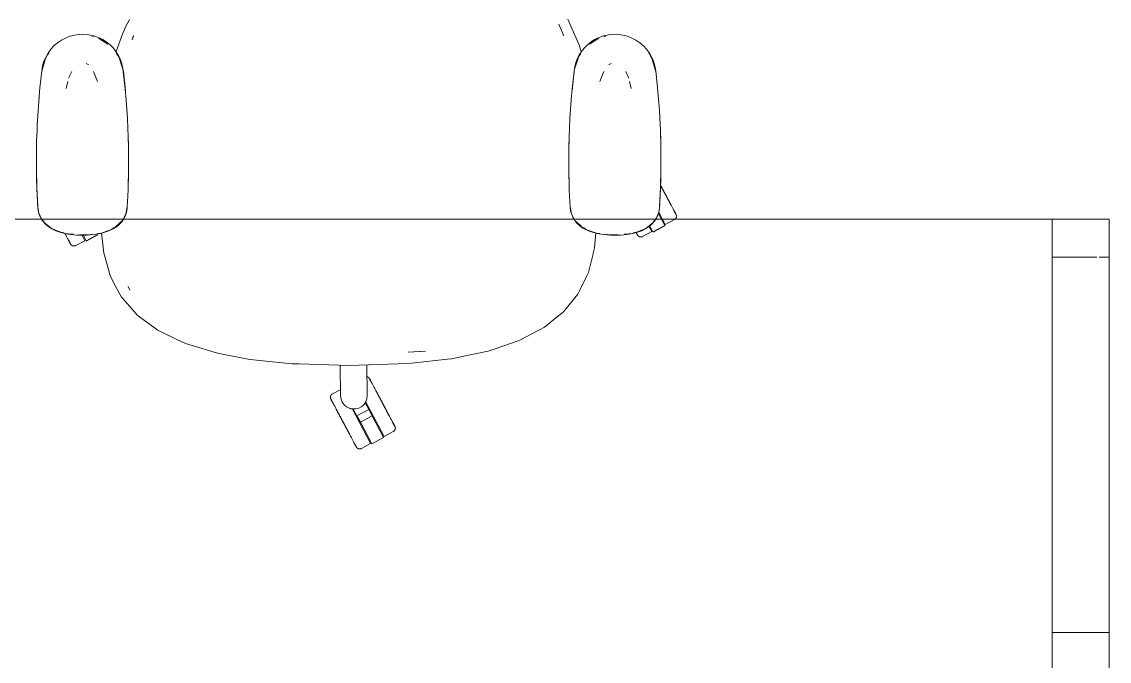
# Model space of a CAD drawing. Header units: millimetres. Extents: x 79795 to 317870, y -36033 to 97293.
# Drawn here: x 163346 to 164490, y 17484 to 18157 of the extents above; entities that cross this region are included whole.
import ezdxf

# ---------------------------------------------------------------- set-up
doc = ezdxf.new("R2010")
doc.units = ezdxf.units.MM
doc.header["$MEASUREMENT"] = 0
doc.layers.add('G-IMPT', color=8, linetype='CONTINUOUS', lineweight=9)
doc.layers.add('I-FURN', color=8, linetype='CONTINUOUS', lineweight=9)

msp = doc.modelspace()

# ---------------------------------------------------------------- linework, layer by layer
at = {"layer": 'G-IMPT'}
for p, q in [((163459.2, 18159.4), (163455.1, 18151.5)), ((163911, 18154.5), (163915.9, 18142.7)), ((163924, 18151.5), (163920.5, 18159.6)), ((163401.5, 18142.9), (163396.6, 18141.7)), ((163401.5, 18142.9), (163406, 18143.6)), ((163409.8, 18143.7), (163406, 18143.6)), ((163409.8, 18143.7), (163414.9, 18143.4)), ((163414.9, 18143.4), (163419.8, 18142.6)), ((163419.8, 18142.6), (163421.9, 18142)), ((163445.4, 18125.7), (163452, 18143.7)), ((163452, 18143.7), (163454.2, 18149.7)), ((163455.1, 18151.5), (163454.2, 18149.7)), ((163463.6, 18142.4), (163461.9, 18138)), ((163463.6, 18142.4), (163463.3, 18141.8)), ((163916, 18142.4), (163915.9, 18142.7)), ((163927.4, 18143.6), (163924, 18151.5)), ((163932.3, 18132.5), (163927.4, 18143.6)), ((163959.8, 18142.6), (163957.7, 18142)), ((163964.8, 18143.4), (163959.8, 18142.6)), ((163969.8, 18143.7), (163964.8, 18143.4)), ((163969.8, 18143.7), (163973.7, 18143.6)), ((163978.2, 18142.9), (163973.7, 18143.6)), ((163978.2, 18142.9), (163983.1, 18141.7)), ((163376.6, 18128), (163379.7, 18131.5)), ((163383.6, 18134.8), (163379.7, 18131.5)), ((163387.7, 18137.6), (163383.6, 18134.8)), ((163387.7, 18137.6), (163391.9, 18139.8)), ((163391.9, 18139.8), (163396.6, 18141.7)), ((163421.5, 18141.2), (163419.5, 18141.8)), ((163426.7, 18140.3), (163421.9, 18142)), ((163426.6, 18139.6), (163430.3, 18137.5)), ((163426.6, 18139.6), (163436.6, 18133.3)), ((163426.7, 18140.3), (163431.2, 18138.1)), ((163430.3, 18137.5), (163436.6, 18133.3)), ((163431.2, 18138.1), (163434.8, 18135.8)), ((163438.8, 18132.6), (163434.8, 18135.8)), ((163438.8, 18132.6), (163442.3, 18129)), ((163461.9, 18138), (163463.3, 18141.8)), ((163932.3, 18132.5), (163934.3, 18125.7)), ((163940.9, 18132.6), (163937.4, 18129)), ((163940.9, 18132.6), (163944.9, 18135.8)), ((163953, 18139.6), (163943.1, 18133.3)), ((163949.4, 18137.5), (163943.1, 18133.3)), ((163948.4, 18138.1), (163944.9, 18135.8)), ((163952.9, 18140.3), (163948.4, 18138.1)), ((163953, 18139.6), (163949.4, 18137.5)), ((163952.9, 18140.3), (163957.7, 18142)), ((163958.2, 18141.2), (163960.2, 18141.8)), ((163987.8, 18139.8), (163983.1, 18141.7)), ((163991.9, 18137.6), (163987.8, 18139.8)), ((163991.9, 18137.6), (163996.1, 18134.8)), ((163996.1, 18134.8), (163999.9, 18131.5)), ((164003.1, 18128), (163999.9, 18131.5)), ((163368.9, 18113.8), (163372.7, 18121.9)), ((163371.1, 18119.5), (163369.2, 18115.3)), ((163371.1, 18119.5), (163373.6, 18124)), ((163374.3, 18124), (163372.7, 18121.9)), ((163376.6, 18128), (163373.6, 18124)), ((163442.3, 18129), (163444.9, 18125.7)), ((163447.7, 18121.4), (163444.9, 18125.7)), ((163448, 18120), (163445.6, 18123.6)), ((163447.7, 18121.4), (163449.8, 18116.8)), ((163448, 18120), (163449, 18117.3)), ((163448, 18120), (163451.9, 18108.2)), ((163931.6, 18120), (163927.8, 18108.2)), ((163932, 18121.4), (163929.8, 18116.8)), ((163931.6, 18120), (163930.7, 18117.3)), ((163931.6, 18120), (163934, 18123.6)), ((163931.6, 18119.9), (163931.6, 18120)), ((163932, 18121.4), (163934.7, 18125.7)), ((163937.4, 18129), (163934.7, 18125.7)), ((164003.1, 18128), (164006.1, 18124)), ((164005.4, 18124), (164006.3, 18122.8)), ((164008.6, 18119.5), (164006.1, 18124)), ((164010.7, 18113.8), (164007, 18121.9)), ((164008.6, 18119.5), (164010.4, 18115.3)), ((163366.9, 18104.9), (163370.7, 18117.3)), ((163366.9, 18105.4), (163367.8, 18110.4)), ((163366.9, 18104.9), (163367.8, 18108.2)), ((163368.9, 18113.8), (163367, 18105.4)), ((163370.7, 18117.3), (163367.8, 18108.2)), ((163369.2, 18115.3), (163367.8, 18110.4)), ((163413.7, 18113.1), (163415.9, 18112.1)), ((163415.9, 18112.1), (163416.3, 18111.8)), ((163451.7, 18110.8), (163448.5, 18119)), ((163449, 18117.3), (163451.9, 18108.2)), ((163449.8, 18116.8), (163451.3, 18112.6)), ((163452.4, 18107.7), (163451.3, 18112.6)), ((163452.2, 18107.8), (163451.7, 18110.8)), ((163927.2, 18107.7), (163928.4, 18112.6)), ((163927.4, 18107.8), (163928, 18110.8)), ((163930.7, 18117.3), (163927.8, 18108.2)), ((163928, 18110.8), (163931.2, 18119)), ((163929.8, 18116.8), (163928.4, 18112.6)), ((163963.8, 18112.1), (163963.3, 18111.8)), ((163966, 18113.1), (163963.8, 18112.1)), ((164012.8, 18104.9), (164009, 18117.3)), ((164009, 18117.3), (164011.9, 18108.2)), ((164010.4, 18115.3), (164011.9, 18110.4)), ((164010.7, 18113.8), (164012.7, 18105.4)), ((164012.8, 18105.4), (164011.9, 18110.4)), ((164012.8, 18104.9), (164011.9, 18108.2)), ((163365, 18087.5), (163366.9, 18105.4)), ((163398.5, 18104.5), (163395.2, 18097.7)), ((163425.5, 18094.2), (163421.4, 18104.6)), ((163452.4, 18107.7), (163454.9, 18084.7)), ((163452.4, 18107.7), (163452.8, 18104.9)), ((163452.4, 18107.7), (163454.8, 18086.2)), ((163454.9, 18084.7), (163452.8, 18104.9)), ((163927.2, 18107.7), (163924.8, 18084.7)), ((163924.8, 18084.7), (163926.9, 18104.9)), ((163927.2, 18107.7), (163924.9, 18086.2)), ((163927.2, 18107.7), (163926.9, 18104.9)), ((163954.1, 18094.2), (163958.3, 18104.6)), ((163981.2, 18104.5), (163984.5, 18097.7)), ((164014.7, 18087.5), (164012.8, 18105.4)), ((163364.6, 18083.3), (163365, 18087.5)), ((163392.8, 18086.7), (163394.4, 18094.1)), ((163454.8, 18086.2), (163455.8, 18074.8)), ((163924.9, 18086.2), (163923.9, 18074.8)), ((163986.8, 18086.7), (163985.2, 18094.1)), ((164015, 18083.3), (164014.7, 18087.5)), ((163363.4, 18068.3), (163364.6, 18083.3)), ((163364, 18076.4), (163364.2, 18078.1)), ((163456.5, 18064.6), (163455.8, 18074.8)), ((163923.1, 18064.6), (163923.9, 18074.8)), ((164016.3, 18068.3), (164015, 18083.3)), ((164015.6, 18076.4), (164015.5, 18078.1)), ((163363.1, 18063.2), (163362.2, 18049)), ((163363.4, 18068.3), (163363.1, 18063.2)), ((163456.4, 18066.6), (163456.2, 18068)), ((163456.4, 18066.6), (163456.5, 18064.7)), ((163456.5, 18064.6), (163457.1, 18055.7)), ((163923.1, 18064.6), (163922.6, 18055.7)), ((163923.3, 18066.6), (163923.2, 18064.7)), ((163923.3, 18066.6), (163923.4, 18068)), ((164016.3, 18068.3), (164016.6, 18063.2)), ((164016.6, 18063.2), (164017.4, 18049)), ((163457.6, 18044.4), (163457.1, 18055.7)), ((163922, 18044.4), (163922.6, 18055.7)), ((163362, 18043), (163361.6, 18031.3)), ((163362, 18043), (163362.2, 18049)), ((163457.6, 18044.4), (163457.9, 18036.5)), ((163922, 18044.4), (163921.8, 18036.5)), ((164017.7, 18043), (164017.4, 18049)), ((164017.7, 18043), (164018.1, 18031.3)), ((163361.4, 18022.8), (163361.6, 18031.3)), ((163361.9, 18038.1), (163361.7, 18036.2)), ((163361.7, 18036.2), (163361.7, 18034.7)), ((163458.2, 18024.2), (163457.9, 18036.5)), ((163458, 18032.6), (163458.1, 18031)), ((163458.1, 18031), (163458.1, 18028.9)), ((163921.5, 18024.2), (163921.8, 18036.5)), ((163921.7, 18032.6), (163921.6, 18031)), ((163921.6, 18031), (163921.6, 18028.9)), ((164017.8, 18038.1), (164017.9, 18036.2)), ((164017.9, 18036.2), (164017.9, 18034.7)), ((164018.2, 18022.8), (164018.1, 18031.3)), ((163361.4, 18022.8), (163361.3, 18012)), ((163361.4, 18022.8), (163361.4, 18002.7)), ((163361.4, 18022.8), (163361.6, 17992.8)), ((163458.2, 18024.2), (163458.3, 18018.7)), ((163458.3, 18004), (163458.3, 18018.7)), ((163921.5, 18024.2), (163921.4, 18018.7)), ((163921.4, 18004), (163921.4, 18018.7)), ((164018.2, 18022.8), (164018.1, 17992.8)), ((164018.2, 18022.8), (164018.3, 18002.7)), ((164018.2, 18022.8), (164018.3, 18012)), ((163361.6, 17992.8), (163361.3, 18012)), ((164018.1, 17992.8), (164018.3, 18012)), ((163361.4, 18002.7), (163361.4, 18000.6)), ((163361.4, 18002.7), (163361.6, 17992.8)), ((163361.4, 18002.7), (163361.9, 17981.3)), ((163361.4, 18002.7), (163361.9, 17982.5)), ((163361.4, 18000.6), (163361.5, 17998.7)), ((163458.2, 17999.5), (163457.9, 17983.8)), ((163458.2, 17999.5), (163458.3, 18004)), ((163921.4, 17999.5), (163921.4, 18004)), ((163921.4, 17999.5), (163921.8, 17983.8)), ((164018.3, 18002.7), (164017.8, 17981.3)), ((164018.3, 18002.7), (164017.8, 17982.5)), ((164018.3, 18002.7), (164018.1, 17992.8)), ((164018.2, 18002.7), (164018.3, 18000.6)), ((164018.3, 18000.6), (164018.2, 17999.1)), ((163361.6, 17992.8), (163361.9, 17981.3)), ((163361.9, 17981.3), (163361.9, 17982.5)), ((163361.9, 17982.5), (163362.9, 17960.7)), ((163361.9, 17982.5), (163362.8, 17962.3)), ((163457.9, 17983.8), (163457.7, 17980.3)), ((163457.9, 17987.2), (163458.1, 17990.6)), ((163458.1, 17992.8), (163458.1, 17990.6)), ((163921.6, 17992.8), (163921.6, 17990.6)), ((163921.7, 17987.9), (163921.6, 17990.6)), ((163921.8, 17983.8), (163921.9, 17980.3)), ((164017.8, 17982.5), (164016.7, 17960.7)), ((164017.8, 17982.5), (164016.8, 17962.3)), ((164018.1, 17992.8), (164017.8, 17981.3)), ((164017.8, 17981.3), (164017.8, 17982.5)), ((163361.9, 17981.3), (163362.9, 17960.7)), ((163457.1, 17967.7), (163457.7, 17980.3)), ((163922.6, 17967.7), (163921.9, 17980.3)), ((164017.8, 17981.3), (164016.7, 17960.7)), ((163362.9, 17960.7), (163362.8, 17962.3)), ((163362.9, 17960.7), (163363.2, 17959)), ((163363.7, 17956.8), (163363.1, 17960.7)), ((163455.5, 17954.9), (163456.8, 17962.3)), ((163456.8, 17962.1), (163456.3, 17958.1)), ((163457.1, 17967.7), (163456.8, 17962.1)), ((163922.6, 17967.7), (163922.8, 17962.1)), ((163924.2, 17954.9), (163922.8, 17962.3)), ((163922.8, 17962.1), (163923.3, 17958.1)), ((164016, 17956.8), (164016.6, 17960.7)), ((164016.7, 17960.7), (164016.5, 17959)), ((164016.7, 17960.7), (164016.8, 17962.3)), ((163363.6, 17956.6), (163363.2, 17959)), ((163363.6, 17956.6), (163364, 17955.3)), ((163363.7, 17956.8), (163366.1, 17950.6)), ((163365.4, 17951.7), (163364, 17955.3)), ((163365.4, 17951.7), (163366.7, 17949.4)), ((163366.1, 17950.6), (163367, 17949.4)), ((163366.7, 17949.4), (163367.4, 17948.2)), ((163367, 17949.4), (163370.2, 17945)), ((163367.4, 17948.2), (163370.4, 17944.5)), ((163444.9, 17941.5), (163452.3, 17948.4)), ((163446.9, 17942.7), (163452.3, 17948.4)), ((163452.3, 17948.4), (163450, 17946)), ((163453, 17949.4), (163451.1, 17946.6)), ((163453.4, 17950.7), (163452.7, 17949.4)), ((163453.3, 17949.8), (163455.3, 17954.1)), ((163453.4, 17950.7), (163455.5, 17954.9)), ((163456.3, 17958.1), (163455.3, 17954.1)), ((163923.3, 17958.1), (163924.4, 17954.1)), ((163926.3, 17950.7), (163924.2, 17954.9)), ((163926.4, 17949.8), (163924.4, 17954.1)), ((163926.3, 17950.7), (163926.9, 17949.4)), ((163926.6, 17949.4), (163928.6, 17946.6)), ((163930.8, 17944.8), (163927.4, 17948.4)), ((163934.8, 17941.5), (163927.4, 17948.4)), ((163927.4, 17948.4), (163929.6, 17946)), ((164012.3, 17948.2), (164009.2, 17944.5)), ((164012.7, 17949.4), (164009.4, 17945)), ((164013, 17949.4), (164012.3, 17948.2)), ((164013.6, 17950.6), (164012.7, 17949.4)), ((164014.3, 17951.7), (164013, 17949.4)), ((164016, 17956.8), (164013.6, 17950.6)), ((164014.3, 17951.7), (164015.7, 17955.3)), ((164016, 17956.6), (164015.7, 17955.3)), ((164016, 17956.6), (164016.5, 17959)), ((163370.2, 17945), (163377, 17939.8)), ((163373.5, 17941.8), (163370.4, 17944.5)), ((163377.5, 17939.2), (163373.5, 17941.8)), ((163377, 17939.8), (163381.4, 17937.9)), ((163377.5, 17939.2), (163381.6, 17937.2)), ((163387, 17935.6), (163381.4, 17937.9)), ((163385.9, 17935.6), (163381.6, 17937.2)), ((163429.3, 17934.7), (163438.6, 17937.8)), ((163432.3, 17935.2), (163437.4, 17936.9)), ((163437.4, 17936.9), (163442.1, 17939.1)), ((163438.6, 17937.8), (163441.1, 17939.2)), ((163441.6, 17939.5), (163443, 17940.4)), ((163442.1, 17939.1), (163443.4, 17939.9)), ((163446.9, 17942.4), (163443.4, 17939.9)), ((163443.8, 17940.9), (163446.9, 17942.7)), ((163444.9, 17941.5), (163446.3, 17942.8)), ((163446.5, 17943), (163450, 17946)), ((163449.9, 17945.2), (163446.9, 17942.4)), ((163449.9, 17945.2), (163451.1, 17946.6)), ((163929.7, 17945.2), (163928.6, 17946.6)), ((163933.2, 17943), (163929.6, 17946)), ((163929.7, 17945.2), (163932.8, 17942.4)), ((163932.7, 17942.7), (163931.6, 17944)), ((163935.9, 17940.9), (163932.7, 17942.7)), ((163932.8, 17942.4), (163936.2, 17939.9)), ((163934.8, 17941.5), (163933.3, 17942.8)), ((163937.6, 17939.1), (163936.2, 17939.9)), ((163938.1, 17939.5), (163936.7, 17940.4)), ((163942.2, 17936.9), (163937.6, 17939.1)), ((163941, 17937.8), (163938.6, 17939.2)), ((163950.4, 17934.7), (163941, 17937.8)), ((163947.3, 17935.2), (163942.2, 17936.9)), ((163992.6, 17935.6), (163998.2, 17937.9)), ((163993.7, 17935.6), (163998.1, 17937.2)), ((164002.1, 17939.2), (163998.1, 17937.2)), ((164002.6, 17939.8), (163998.2, 17937.9)), ((164002.1, 17939.2), (164006.2, 17941.8)), ((164009.4, 17945), (164002.6, 17939.8)), ((164006.2, 17941.8), (164009.2, 17944.5)), ((163385.9, 17935.6), (163391.4, 17934.2)), ((163387, 17935.6), (163390.5, 17934.9)), ((163397.3, 17933.2), (163391.4, 17934.2)), ((163393.3, 17934.3), (163397, 17933.6)), ((163397, 17933.6), (163400.2, 17933.4)), ((163397.3, 17933.2), (163403.5, 17932.6)), ((163409.8, 17932.4), (163403.5, 17932.6)), ((163406.7, 17933), (163409.8, 17932.8)), ((163417, 17933), (163409.8, 17932.8)), ((163414.3, 17932.5), (163409.8, 17932.4)), ((163414.3, 17932.5), (163421.7, 17933.1)), ((163418.1, 17933.2), (163419.8, 17933.4)), ((163428.4, 17934.2), (163421.7, 17933.1)), ((163426, 17934.3), (163429.3, 17934.7)), ((163432.3, 17935.2), (163428.4, 17934.2)), ((163429.8, 17934.9), (163432.2, 17913.6)), ((163947.3, 17935.2), (163951.2, 17934.2)), ((163949.8, 17934.9), (163948.3, 17919)), ((163953.7, 17934.3), (163950.4, 17934.7)), ((163951.2, 17934.2), (163958, 17933.1)), ((163965.3, 17932.5), (163958, 17933.1)), ((163962.7, 17933), (163959.9, 17933.4)), ((163962.7, 17933), (163969.8, 17932.8)), ((163965.3, 17932.5), (163969.8, 17932.4)), ((163972.9, 17933), (163969.8, 17932.8)), ((163969.8, 17932.4), (163976.2, 17932.6)), ((163982.3, 17933.2), (163976.2, 17932.6)), ((163982.7, 17933.6), (163979.5, 17933.4)), ((163982.3, 17933.2), (163988.3, 17934.2)), ((163986.4, 17934.3), (163982.7, 17933.6)), ((163993.7, 17935.6), (163988.3, 17934.2)), ((163992.6, 17935.6), (163989.2, 17934.9)), ((163946.5, 17911.3), (163947, 17913.7)), ((163948.3, 17919), (163947, 17913.7)), ((163432.8, 17911.3), (163432.2, 17913.6)), ((163432.8, 17911.3), (163438.8, 17890)), ((163942.1, 17893.4), (163946.5, 17911.3)), ((163939.9, 17889), (163942.1, 17893.4)), ((163438.8, 17890), (163439.4, 17888.9)), ((163439.4, 17888.9), (163445.4, 17877.6)), ((163939.9, 17889), (163934.3, 17877.6)), ((163445.4, 17877.6), (163451, 17867.2)), ((163458.4, 17876.8), (163457.7, 17878.4)), ((163459.6, 17874.5), (163457.7, 17878.4)), ((163459.6, 17874.5), (163458.4, 17876.8)), ((163927.8, 17866.7), (163930.7, 17870.4)), ((163930.7, 17870.4), (163934.3, 17877.6)), ((163451.6, 17866.5), (163451, 17867.2)), ((163464.6, 17851.7), (163451.6, 17866.5)), ((163927.8, 17866.7), (163915.6, 17851.8)), ((163464.6, 17851.7), (163467.5, 17848.5)), ((163468.5, 17847.8), (163467.5, 17848.5)), ((163487.9, 17833.2), (163468.5, 17847.8)), ((163895.8, 17835.8), (163910.9, 17848)), ((163915.6, 17851.8), (163910.9, 17848)), ((163895.8, 17835.8), (163890.7, 17833.1)), ((163487.9, 17833.2), (163488.7, 17832.7)), ((163488.7, 17832.7), (163490.3, 17831.8)), ((163491, 17831.4), (163490.3, 17831.8)), ((163491, 17831.4), (163510.6, 17822.1)), ((163510.6, 17822.1), (163511.6, 17821.7)), ((163869.8, 17822.1), (163868.1, 17821.2)), ((163889.3, 17832.4), (163869.8, 17822.1)), ((163889.3, 17832.4), (163890.7, 17833.1)), ((163518.3, 17818.5), (163511.6, 17821.7)), ((163518.3, 17818.5), (163535.6, 17813.2)), ((163535.6, 17813.2), (163549.2, 17809)), ((163844, 17813.1), (163836.6, 17810.6)), ((163844, 17813.1), (163868.1, 17821.2)), ((163549.2, 17809), (163556.8, 17807.5)), ((163560.5, 17806.8), (163556.8, 17807.5)), ((163560.5, 17806.8), (163585.9, 17801.9)), ((163586.3, 17801.8), (163585.9, 17801.9)), ((163586.3, 17801.8), (163623.3, 17798)), ((163752.5, 17809.4), (163770.7, 17810.6)), ((163752.5, 17809.4), (163763.8, 17810)), ((163756.3, 17798), (163793.7, 17802.1)), ((163770.7, 17810.6), (163763.8, 17810)), ((163798.2, 17802.6), (163793.7, 17802.1)), ((163819.1, 17806.9), (163798.2, 17802.6)), ((163819.1, 17806.9), (163822.8, 17807.7)), ((163822.8, 17807.7), (163836.6, 17810.6)), ((163623.3, 17798), (163630.4, 17797.3)), ((163637.6, 17797.1), (163630.4, 17797.3)), ((163689.8, 17795.4), (163637.6, 17797.1)), ((163742, 17797.2), (163689.8, 17795.4)), ((163742, 17797.2), (163751.9, 17797.5)), ((163756.3, 17798), (163751.9, 17797.5))]:
    msp.add_line(p, q, dxfattribs=at)
at = {"layer": 'I-FURN'}
for p, q in [((164018.3, 17984.2), (164017.7, 17985.2)), ((164018, 17984.7), (164018.5, 17983.7)), ((164018.8, 17983.2), (164018.3, 17984.2)), ((164018.5, 17983.7), (164019, 17982.7)), ((164019.3, 17982.2), (164018.8, 17983.2)), ((164019, 17982.7), (164019.6, 17981.7)), ((164019.8, 17981.2), (164019.3, 17982.2)), ((164019.6, 17981.7), (164020.1, 17980.7)), ((164020.4, 17980.2), (164019.8, 17981.2)), ((164020.1, 17980.7), (164020.6, 17979.7)), ((164020.9, 17979.2), (164020.4, 17980.2)), ((164020.6, 17979.7), (164021.2, 17978.7)), ((164021.4, 17978.2), (164020.9, 17979.2)), ((164021.2, 17978.7), (164021.7, 17977.7)), ((164022, 17977.2), (164021.4, 17978.2)), ((164021.7, 17977.7), (164022.2, 17976.7)), ((164022.5, 17976.2), (164022, 17977.2)), ((164022.2, 17976.7), (164022.8, 17975.7)), ((164023, 17975.2), (164022.5, 17976.2)), ((164022.8, 17975.7), (164023.3, 17974.7)), ((164023.6, 17974.2), (164023, 17975.2)), ((164023.3, 17974.7), (164023.8, 17973.7)), ((164024.1, 17973.2), (164023.6, 17974.2)), ((164023.8, 17973.7), (164024.3, 17972.8)), ((164024.6, 17972.2), (164024.1, 17973.2)), ((164024.3, 17972.8), (164024.8, 17971.8)), ((164025.1, 17971.3), (164024.6, 17972.2)), ((164024.8, 17971.8), (164025.3, 17970.8)), ((164025.6, 17970.3), (164025.1, 17971.3)), ((164025.3, 17970.8), (164025.8, 17969.9)), ((164026.1, 17969.4), (164025.6, 17970.3)), ((164025.8, 17969.9), (164026.3, 17969)), ((164026.6, 17968.5), (164026.1, 17969.4)), ((164026.3, 17969), (164026.8, 17968.1)), ((164027.1, 17967.6), (164026.6, 17968.5)), ((164026.8, 17968.1), (164027.3, 17967.2)), ((164027.5, 17966.7), (164027.1, 17967.6)), ((164027.3, 17967.2), (164027.7, 17966.3)), ((164028, 17965.9), (164027.5, 17966.7)), ((164027.7, 17966.3), (164028.2, 17965.5)), ((164028.4, 17965), (164028, 17965.9)), ((164028.9, 17964.2), (164028.4, 17965)), ((164029.3, 17963.4), (164028.9, 17964.2)), ((164029.7, 17962.7), (164029.3, 17963.4)), ((164030.1, 17961.9), (164029.7, 17962.7)), ((164030.5, 17961.2), (164030.1, 17961.9)), ((164030.8, 17960.5), (164030.5, 17961.2)), ((164031.2, 17959.9), (164030.8, 17960.5)), ((164031.5, 17959.3), (164031.2, 17959.9)), ((164489.8, 17949.4), (162889.8, 17949.4)), ((162889.8, 17949.4), (164489.8, 17949.4)), ((164015.6, 17955.1), (164018.7, 17949.3)), ((164020, 17949), (164016, 17956.4)), ((164018.7, 17949.3), (164022.2, 17942.6)), ((164022.8, 17943.7), (164020, 17949)), ((164022.8, 17943.7), (164032.5, 17948.9)), ((164031.8, 17958.7), (164031.5, 17959.3)), ((164031.6, 17959), (164031.9, 17958.4)), ((164032.1, 17958.1), (164031.8, 17958.7)), ((164031.9, 17958.4), (164032.2, 17957.9)), ((164032.4, 17957.6), (164032.1, 17958.1)), ((164032.2, 17957.9), (164032.5, 17957.4)), ((164032.6, 17957.1), (164032.4, 17957.6)), ((164032.5, 17957.4), (164032.7, 17956.9)), ((164032.6, 17949), (164032.5, 17948.9)), ((164032.5, 17948.9), (164032.5, 17948.9)), ((164032.9, 17956.7), (164032.6, 17957.1)), ((164032.8, 17949), (164032.6, 17949)), ((164032.7, 17956.9), (164033, 17956.5)), ((164032.9, 17949.1), (164032.8, 17949)), ((164033.1, 17956.3), (164032.9, 17956.7)), ((164033, 17949.2), (164032.9, 17949.1)), ((164033, 17956.5), (164033.2, 17956.1)), ((164033.2, 17949.3), (164033, 17949.2)), ((164033.3, 17955.9), (164033.1, 17956.3)), ((164033.2, 17956.1), (164033.4, 17955.8)), ((164033.3, 17949.4), (164033.2, 17949.3)), ((164033.5, 17955.6), (164033.3, 17955.9)), ((164033.4, 17949.5), (164033.3, 17949.4)), ((164033.4, 17955.8), (164033.5, 17955.4)), ((164033.5, 17949.7), (164033.4, 17949.5)), ((164033.6, 17955.3), (164033.5, 17955.6)), ((164033.5, 17955.4), (164033.7, 17955.2)), ((164033.6, 17949.8), (164033.5, 17949.7)), ((164033.7, 17955), (164033.6, 17955.3)), ((164033.7, 17949.9), (164033.6, 17949.8)), ((164033.7, 17955.2), (164033.8, 17954.9)), ((164033.9, 17954.8), (164033.7, 17955)), ((164033.8, 17950), (164033.7, 17949.9)), ((164033.8, 17954.9), (164033.9, 17954.7)), ((164033.9, 17950.2), (164033.8, 17950)), ((164034, 17954.6), (164033.9, 17954.8)), ((164033.9, 17954.7), (164034, 17954.6)), ((164034, 17950.3), (164033.9, 17950.2)), ((164034, 17954.6), (164034.1, 17954.4)), ((164034, 17954.5), (164034, 17954.6)), ((164034.1, 17954.4), (164034, 17954.5)), ((164034.1, 17950.4), (164034, 17950.3)), ((164034.1, 17954.4), (164034.1, 17954.3)), ((164034.1, 17954.3), (164034.1, 17954.4)), ((164034.1, 17954.3), (164034.2, 17954.2)), ((164034.1, 17954.3), (164034.1, 17954.3)), ((164034.1, 17954.3), (164034.1, 17954.3)), ((164034.1, 17954.3), (164034.1, 17954.3)), ((164034.2, 17950.6), (164034.1, 17950.4)), ((164034.2, 17954.2), (164034.3, 17954)), ((164034.3, 17950.9), (164034.2, 17950.7)), ((164034.2, 17950.7), (164034.2, 17950.6)), ((164034.3, 17954), (164034.3, 17953.9)), ((164034.3, 17953.9), (164034.4, 17953.7)), ((164034.4, 17951), (164034.3, 17950.9)), ((164034.4, 17953.7), (164034.4, 17953.6)), ((164034.4, 17953.6), (164034.5, 17953.4)), ((164034.5, 17951.3), (164034.4, 17951.2)), ((164034.4, 17951.2), (164034.4, 17951)), ((164034.5, 17953.4), (164034.5, 17953.2)), ((164034.5, 17953.2), (164034.5, 17953.1)), ((164034.5, 17953.1), (164034.6, 17952.9)), ((164034.6, 17951.8), (164034.5, 17951.6)), ((164034.5, 17951.6), (164034.5, 17951.5)), ((164034.5, 17951.5), (164034.5, 17951.3)), ((164034.6, 17952.9), (164034.6, 17952.8)), ((164034.6, 17952.8), (164034.6, 17952.6)), ((164034.6, 17952.6), (164034.6, 17952.4)), ((164034.6, 17952.4), (164034.6, 17952.3)), ((164034.6, 17952.3), (164034.6, 17952.1)), ((164034.6, 17952.1), (164034.6, 17952)), ((164034.6, 17952), (164034.6, 17951.8)), ((164429.8, 17514.8), (164429.8, 17949.4)), ((164429.8, 17949.4), (164429.8, 17909.4)), ((164489.8, 17949.4), (164429.8, 17949.4)), ((164489.8, 17949.4), (164429.8, 17949.4)), ((164489.8, 17909.4), (164489.8, 17949.4)), ((164489.8, 17949.4), (164489.8, 17514.8)), ((164489.8, 17149.4), (164489.8, 17949.4)), ((164489.8, 17949.4), (164489.8, 17149.4)), ((164008.7, 17936.2), (164005.9, 17941.4)), ((164009.9, 17936), (164007.1, 17941.3)), ((164022.2, 17942.6), (164009.9, 17936)), ((164010, 17935.8), (164022.3, 17942.4)), ((163391.3, 17934.4), (163391.7, 17933.6)), ((163391.7, 17933.6), (163392.2, 17932.8)), ((163392.2, 17932.8), (163392.6, 17932)), ((163392.6, 17932), (163393, 17931.2)), ((163393, 17931.2), (163393.4, 17930.5)), ((163393.4, 17930.5), (163393.7, 17929.8)), ((163393.7, 17929.8), (163394.1, 17929.1)), ((163394.1, 17929.1), (163394.4, 17928.5)), ((163394.4, 17928.5), (163394.7, 17927.9)), ((163394.9, 17927.6), (163394.6, 17928.2)), ((163394.7, 17927.9), (163395, 17927.3)), ((163395.2, 17927), (163394.9, 17927.6)), ((163395, 17927.3), (163395.3, 17926.8)), ((163395.5, 17926.5), (163395.2, 17927)), ((163395.3, 17926.8), (163395.6, 17926.3)), ((163395.7, 17926.1), (163395.5, 17926.5)), ((163395.6, 17926.3), (163395.8, 17925.8)), ((163396, 17925.6), (163395.7, 17926.1)), ((163395.8, 17925.8), (163396.1, 17925.4)), ((163396.2, 17925.2), (163396, 17925.6)), ((163396.1, 17925.4), (163396.3, 17925)), ((163396.4, 17924.8), (163396.2, 17925.2)), ((163402.7, 17921.5), (163412.4, 17926.7)), ((163412.4, 17926.7), (163409.4, 17932.3)), ((163413.6, 17926.5), (163410.8, 17931.8)), ((163426, 17933.1), (163413.6, 17926.5)), ((163413.7, 17926.3), (163426.1, 17932.9)), ((163425.9, 17933.2), (163426, 17933.1)), ((163992.1, 17935.3), (163992.3, 17934.9)), ((163992.5, 17934.7), (163992.2, 17935.1)), ((163992.3, 17934.9), (163992.6, 17934.5)), ((163992.7, 17934.3), (163992.5, 17934.7)), ((163992.6, 17934.5), (163992.7, 17934.2)), ((163992.8, 17934), (163992.7, 17934.3)), ((163992.7, 17934.2), (163992.9, 17933.8)), ((163993, 17933.7), (163992.8, 17934)), ((163992.9, 17933.8), (163993.1, 17933.6)), ((163993.1, 17933.4), (163993, 17933.7)), ((163993.1, 17933.6), (163993.2, 17933.3)), ((163993.2, 17933.2), (163993.1, 17933.4)), ((163993.2, 17933.3), (163993.3, 17933.1)), ((163993.3, 17933), (163993.2, 17933.2)), ((163993.3, 17933.1), (163993.4, 17933)), ((163993.4, 17932.9), (163993.3, 17933)), ((163993.4, 17933), (163993.4, 17932.8)), ((163993.5, 17932.8), (163993.4, 17932.9)), ((163993.4, 17932.8), (163993.5, 17932.8)), ((163993.5, 17932.7), (163993.5, 17932.8)), ((163993.5, 17932.8), (163993.5, 17932.7)), ((163993.6, 17932.5), (163993.5, 17932.7)), ((163993.5, 17932.7), (163993.5, 17932.7)), ((163993.5, 17932.7), (163993.5, 17932.7)), ((163993.5, 17932.7), (163993.5, 17932.7)), ((163993.7, 17932.4), (163993.6, 17932.5)), ((163993.8, 17932.3), (163993.7, 17932.4)), ((163993.9, 17932.1), (163993.8, 17932.3)), ((163994, 17932), (163993.9, 17932.1)), ((163994.1, 17931.9), (163994, 17932)), ((163994.2, 17931.8), (163994.1, 17931.9)), ((163994.3, 17931.7), (163994.2, 17931.8)), ((163994.4, 17931.5), (163994.3, 17931.7)), ((163994.6, 17931.4), (163994.4, 17931.5)), ((163994.7, 17931.3), (163994.6, 17931.4)), ((163994.8, 17931.3), (163994.7, 17931.3)), ((163995, 17931.2), (163994.8, 17931.3)), ((163995.1, 17931.1), (163995, 17931.2)), ((163995.2, 17931), (163995.1, 17931.1)), ((163995.4, 17930.9), (163995.2, 17931)), ((163995.5, 17930.9), (163995.4, 17930.9)), ((163995.7, 17930.8), (163995.5, 17930.9)), ((163995.8, 17930.8), (163995.7, 17930.8)), ((163996, 17930.7), (163995.8, 17930.8)), ((163996.1, 17930.7), (163996, 17930.7)), ((163996.3, 17930.6), (163996.1, 17930.7)), ((163996.5, 17930.6), (163996.3, 17930.6)), ((163996.6, 17930.6), (163996.5, 17930.6)), ((163996.8, 17930.6), (163996.6, 17930.6)), ((163996.9, 17930.6), (163996.8, 17930.6)), ((163997.1, 17930.6), (163996.9, 17930.6)), ((163997.3, 17930.6), (163997.1, 17930.6)), ((163997.4, 17930.6), (163997.3, 17930.6)), ((163997.6, 17930.6), (163997.4, 17930.6)), ((163997.8, 17930.6), (163997.6, 17930.6)), ((163997.9, 17930.7), (163997.8, 17930.6)), ((163998.1, 17930.7), (163997.9, 17930.7)), ((163998.2, 17930.7), (163998.1, 17930.7)), ((163998.4, 17930.8), (163998.2, 17930.7)), ((163998.5, 17930.8), (163998.4, 17930.8)), ((163998.7, 17930.9), (163998.5, 17930.8)), ((163998.8, 17931), (163998.7, 17930.9)), ((163999, 17931), (163998.8, 17931)), ((163999, 17931), (164008.7, 17936.2)), ((163396.3, 17925), (163396.5, 17924.7)), ((163396.6, 17924.5), (163396.4, 17924.8)), ((163396.5, 17924.7), (163396.6, 17924.3)), ((163396.7, 17924.2), (163396.6, 17924.5)), ((163396.6, 17924.3), (163396.8, 17924.1)), ((163396.8, 17923.9), (163396.7, 17924.2)), ((163396.8, 17924.1), (163396.9, 17923.8)), ((163397, 17923.7), (163396.8, 17923.9)), ((163396.9, 17923.8), (163397, 17923.6)), ((163397.1, 17923.5), (163397, 17923.7)), ((163397, 17923.6), (163397.1, 17923.5)), ((163397.1, 17923.4), (163397.1, 17923.5)), ((163397.1, 17923.5), (163397.2, 17923.3)), ((163397.2, 17923.3), (163397.1, 17923.4)), ((163397.2, 17923.2), (163397.2, 17923.3)), ((163397.2, 17923.3), (163397.2, 17923.3)), ((163397.2, 17923.3), (163397.2, 17923.2)), ((163397.3, 17923.2), (163397.2, 17923.2)), ((163397.2, 17923.2), (163397.2, 17923.2)), ((163397.2, 17923.2), (163397.2, 17923.2)), ((163397.3, 17923), (163397.3, 17923.2)), ((163397.4, 17922.9), (163397.3, 17923)), ((163397.5, 17922.8), (163397.4, 17922.9)), ((163397.6, 17922.6), (163397.5, 17922.8)), ((163397.7, 17922.5), (163397.6, 17922.6)), ((163397.8, 17922.4), (163397.7, 17922.5)), ((163397.9, 17922.3), (163397.8, 17922.4)), ((163398, 17922.2), (163397.9, 17922.3)), ((163398.2, 17922), (163398, 17922.2)), ((163398.3, 17921.9), (163398.2, 17922)), ((163398.4, 17921.8), (163398.3, 17921.9)), ((163398.5, 17921.8), (163398.4, 17921.8)), ((163398.7, 17921.7), (163398.5, 17921.8)), ((163398.8, 17921.6), (163398.7, 17921.7)), ((163399, 17921.5), (163398.8, 17921.6)), ((163399.1, 17921.4), (163399, 17921.5)), ((163399.3, 17921.4), (163399.1, 17921.4)), ((163399.4, 17921.3), (163399.3, 17921.4)), ((163399.6, 17921.3), (163399.4, 17921.3)), ((163399.7, 17921.2), (163399.6, 17921.3)), ((163399.9, 17921.2), (163399.7, 17921.2)), ((163400, 17921.1), (163399.9, 17921.2)), ((163400.2, 17921.1), (163400, 17921.1)), ((163400.3, 17921.1), (163400.2, 17921.1)), ((163400.5, 17921.1), (163400.3, 17921.1)), ((163400.7, 17921.1), (163400.5, 17921.1)), ((163400.8, 17921.1), (163400.7, 17921.1)), ((163401, 17921.1), (163400.8, 17921.1)), ((163401.1, 17921.1), (163401, 17921.1)), ((163401.3, 17921.1), (163401.1, 17921.1)), ((163401.5, 17921.1), (163401.3, 17921.1)), ((163401.6, 17921.2), (163401.5, 17921.1)), ((163401.8, 17921.2), (163401.6, 17921.2)), ((163401.9, 17921.2), (163401.8, 17921.2)), ((163402.1, 17921.3), (163401.9, 17921.2)), ((163402.2, 17921.3), (163402.1, 17921.3)), ((163402.4, 17921.4), (163402.2, 17921.3)), ((163402.5, 17921.5), (163402.4, 17921.4)), ((163402.7, 17921.5), (163402.5, 17921.5)), ((164429.8, 17909.4), (164429.8, 16389.4)), ((164476.9, 17909.4), (164429.8, 17909.4)), ((164476.9, 17909.4), (164429.8, 17909.4)), ((164489.8, 17909.4), (164479.3, 17909.4)), ((164489.8, 17909.4), (164479.3, 17909.4)), ((164489.8, 16389.4), (164489.8, 17909.4)), ((163681.3, 17763.4), (163680.8, 17795.7)), ((163708.8, 17796.1), (163709.3, 17763.9)), ((163709, 17783.8), (163709.2, 17783.7)), ((163709.2, 17783.7), (163709.3, 17783.7)), ((163709.3, 17783.7), (163709.5, 17783.6)), ((163709.5, 17783.6), (163709.6, 17783.6)), ((163709.6, 17783.6), (163709.8, 17783.5)), ((163709.8, 17783.5), (163709.9, 17783.4)), ((163709.9, 17783.4), (163710.1, 17783.3)), ((163710.1, 17783.3), (163710.2, 17783.3)), ((163710.2, 17783.3), (163710.3, 17783.2)), ((163710.3, 17783.2), (163710.5, 17783.1)), ((163710.5, 17783.1), (163710.6, 17783)), ((163710.6, 17783), (163710.7, 17782.9)), ((163710.7, 17782.9), (163710.9, 17782.8)), ((163710.9, 17782.8), (163711, 17782.7)), ((163711, 17782.7), (163711.1, 17782.5)), ((163711.1, 17782.5), (163711.2, 17782.4)), ((163711.2, 17782.4), (163711.3, 17782.3)), ((163711.3, 17782.3), (163711.4, 17782.2)), ((163711.4, 17782.2), (163711.5, 17782)), ((163711.5, 17782), (163711.6, 17781.9)), ((163711.6, 17781.9), (163711.6, 17781.8)), ((163711.6, 17781.8), (163711.7, 17781.7)), ((163711.7, 17781.7), (163711.7, 17781.7)), ((163711.7, 17781.7), (163711.7, 17781.6)), ((163711.7, 17781.6), (163711.7, 17781.7)), ((163711.7, 17781.7), (163711.7, 17781.7)), ((163711.7, 17781.7), (163711.7, 17781.7)), ((163711.7, 17781.6), (163711.8, 17781.5)), ((163711.8, 17781.5), (163711.7, 17781.6)), ((163711.8, 17781.5), (163711.8, 17781.4)), ((163711.9, 17781.3), (163711.8, 17781.5)), ((163711.8, 17781.4), (163711.9, 17781.2)), ((163712, 17781.1), (163711.9, 17781.3)), ((163711.9, 17781.2), (163712, 17781)), ((163712.1, 17780.9), (163712, 17781.1)), ((163712, 17781), (163712.2, 17780.7)), ((163712.3, 17780.6), (163712.1, 17780.9)), ((163712.2, 17780.7), (163712.3, 17780.4)), ((163712.4, 17780.3), (163712.3, 17780.6)), ((163712.3, 17780.4), (163712.5, 17780.1)), ((163712.6, 17779.9), (163712.4, 17780.3)), ((163712.5, 17780.1), (163712.7, 17779.7)), ((163712.8, 17779.5), (163712.6, 17779.9)), ((163712.7, 17779.7), (163712.9, 17779.3)), ((163713.1, 17779.1), (163712.8, 17779.5)), ((163712.9, 17779.3), (163713.2, 17778.9)), ((163713.3, 17778.6), (163713.1, 17779.1)), ((163713.2, 17778.9), (163713.4, 17778.4)), ((163713.6, 17778.1), (163713.3, 17778.6)), ((163713.4, 17778.4), (163713.7, 17777.9)), ((163713.9, 17777.6), (163713.6, 17778.1)), ((163713.7, 17777.9), (163714, 17777.3)), ((163714.2, 17777), (163713.9, 17777.6)), ((163714, 17777.3), (163714.3, 17776.7)), ((163714.5, 17776.4), (163714.2, 17777)), ((163714.8, 17775.8), (163714.5, 17776.4)), ((163671.8, 17764.9), (163671.9, 17765)), ((163671.9, 17765), (163672, 17765.1)), ((163672, 17765.1), (163672.1, 17765.2)), ((163672.1, 17765.2), (163672.3, 17765.3)), ((163672.3, 17765.3), (163672.4, 17765.4)), ((163672.4, 17765.4), (163672.5, 17765.5)), ((163672.5, 17765.5), (163672.7, 17765.6)), ((163681.6, 17770.3), (163672.7, 17765.6)), ((163672.7, 17765.6), (163672.7, 17765.6)), ((163715.2, 17775.1), (163714.8, 17775.8)), ((163715.5, 17774.4), (163715.2, 17775.1)), ((163715.9, 17773.7), (163715.5, 17774.4)), ((163716.3, 17773), (163715.9, 17773.7)), ((163716.7, 17772.2), (163716.3, 17773)), ((163717.2, 17771.4), (163716.7, 17772.2)), ((163717.6, 17770.6), (163717.2, 17771.4)), ((163718, 17769.7), (163717.6, 17770.6)), ((163718.5, 17768.8), (163718, 17769.7)), ((163719, 17768), (163718.5, 17768.8)), ((163719.5, 17767), (163719, 17768)), ((163719.2, 17767.5), (163719.7, 17766.6)), ((163720, 17766.1), (163719.5, 17767)), ((163719.7, 17766.6), (163720.2, 17765.7)), ((163720.5, 17765.2), (163720, 17766.1)), ((163720.2, 17765.7), (163720.7, 17764.7)), ((163721, 17764.2), (163720.5, 17765.2)), ((163670.6, 17762.8), (163670.7, 17762.9)), ((163670.6, 17762.6), (163670.6, 17762.8)), ((163670.6, 17762.5), (163670.6, 17762.6)), ((163670.6, 17762.3), (163670.6, 17762.5)), ((163670.6, 17762.1), (163670.6, 17762.3)), ((163670.6, 17762), (163670.6, 17762.1)), ((163670.6, 17761.8), (163670.6, 17762)), ((163670.6, 17761.7), (163670.6, 17761.8)), ((163670.6, 17761.5), (163670.6, 17761.7)), ((163670.6, 17761.3), (163670.6, 17761.5)), ((163670.7, 17761.2), (163670.6, 17761.3)), ((163670.7, 17763.1), (163670.8, 17763.3)), ((163670.7, 17762.9), (163670.7, 17763.1)), ((163670.7, 17761), (163670.7, 17761.2)), ((163670.7, 17760.9), (163670.7, 17761)), ((163670.8, 17760.7), (163670.7, 17760.9)), ((163670.8, 17763.4), (163670.9, 17763.6)), ((163670.8, 17763.3), (163670.8, 17763.4)), ((163670.8, 17760.6), (163670.8, 17760.7)), ((163670.9, 17760.4), (163670.8, 17760.6)), ((163670.9, 17763.7), (163671, 17763.8)), ((163670.9, 17763.6), (163670.9, 17763.7)), ((163671, 17760.3), (163670.9, 17760.4)), ((163671, 17763.8), (163671.1, 17764)), ((163671, 17760.1), (163671, 17760.3)), ((163671.1, 17760.1), (163671, 17760.1)), ((163671, 17760.1), (163671, 17760.1)), ((163671, 17760.1), (163671.1, 17760.1)), ((163671.1, 17764), (163671.2, 17764.1)), ((163671.1, 17760), (163671.1, 17760.1)), ((163671.1, 17760.1), (163671.1, 17760)), ((163671.2, 17759.9), (163671.1, 17760)), ((163671.1, 17760), (163671.1, 17759.9)), ((163671.1, 17759.9), (163671.2, 17759.8)), ((163671.2, 17764.1), (163671.3, 17764.3)), ((163671.3, 17759.7), (163671.2, 17759.9)), ((163671.2, 17759.8), (163671.3, 17759.6)), ((163671.3, 17764.3), (163671.4, 17764.4)), ((163671.4, 17759.5), (163671.3, 17759.7)), ((163671.3, 17759.6), (163671.4, 17759.4)), ((163671.4, 17764.5), (163671.6, 17764.6)), ((163671.4, 17764.4), (163671.4, 17764.5)), ((163671.5, 17759.3), (163671.4, 17759.5)), ((163671.4, 17759.4), (163671.6, 17759.1)), ((163671.6, 17759), (163671.5, 17759.3)), ((163671.6, 17764.6), (163671.7, 17764.8)), ((163671.6, 17759.1), (163671.7, 17758.8)), ((163671.8, 17758.7), (163671.6, 17759)), ((163671.7, 17764.8), (163671.8, 17764.9)), ((163671.7, 17758.8), (163671.9, 17758.5)), ((163672, 17758.3), (163671.8, 17758.7)), ((163671.9, 17758.5), (163672.1, 17758.1)), ((163672.2, 17757.9), (163672, 17758.3)), ((163672.1, 17758.1), (163672.3, 17757.7)), ((163672.4, 17757.5), (163672.2, 17757.9)), ((163672.3, 17757.7), (163672.6, 17757.3)), ((163672.7, 17757), (163672.4, 17757.5)), ((163672.6, 17757.3), (163672.8, 17756.8)), ((163673, 17756.5), (163672.7, 17757)), ((163672.8, 17756.8), (163673.1, 17756.3)), ((163673.2, 17756), (163673, 17756.5)), ((163673.1, 17756.3), (163673.4, 17755.7)), ((163673.5, 17755.4), (163673.2, 17756)), ((163673.4, 17755.7), (163673.7, 17755.2)), ((163673.7, 17755.2), (163674, 17754.5)), ((163674, 17754.5), (163674.4, 17753.9)), ((163674.4, 17753.9), (163674.7, 17753.2)), ((163681.8, 17760), (163681.3, 17763.4)), ((163683.1, 17756.9), (163681.8, 17760)), ((163685, 17754.2), (163683.1, 17756.9)), ((163687.6, 17752), (163685, 17754.2)), ((163706, 17754.5), (163703.5, 17752.3)), ((163707.8, 17757.3), (163706, 17754.5)), ((163707.1, 17756.2), (163710.9, 17749.1)), ((163727, 17720.8), (163707.5, 17757.6)), ((163709, 17760.5), (163707.8, 17757.3)), ((163709.3, 17763.9), (163709, 17760.5)), ((163720.7, 17764.7), (163721.2, 17763.8)), ((163721.5, 17763.3), (163721, 17764.2)), ((163721.2, 17763.8), (163721.7, 17762.8)), ((163722, 17762.3), (163721.5, 17763.3)), ((163721.7, 17762.8), (163722.2, 17761.8)), ((163722.5, 17761.3), (163722, 17762.3)), ((163722.2, 17761.8), (163722.8, 17760.9)), ((163723, 17760.3), (163722.5, 17761.3)), ((163722.8, 17760.9), (163723.3, 17759.9)), ((163723.6, 17759.3), (163723, 17760.3)), ((163723.3, 17759.9), (163723.8, 17758.9)), ((163724.1, 17758.3), (163723.6, 17759.3)), ((163723.8, 17758.9), (163724.3, 17757.9)), ((163724.6, 17757.3), (163724.1, 17758.3)), ((163724.3, 17757.9), (163724.9, 17756.9)), ((163725.2, 17756.3), (163724.6, 17757.3)), ((163724.9, 17756.9), (163725.4, 17755.9)), ((163725.7, 17755.3), (163725.2, 17756.3)), ((163725.4, 17755.9), (163726, 17754.8)), ((163726.2, 17754.3), (163725.7, 17755.3)), ((163726, 17754.8), (163726.5, 17753.8)), ((163726.8, 17753.3), (163726.2, 17754.3)), ((163726.5, 17753.8), (163727, 17752.8)), ((163674.7, 17753.2), (163675.1, 17752.5)), ((163675.1, 17752.5), (163675.5, 17751.8)), ((163675.5, 17751.8), (163675.9, 17751)), ((163675.9, 17751), (163676.3, 17750.2)), ((163676.3, 17750.2), (163676.7, 17749.4)), ((163676.7, 17749.4), (163677.2, 17748.6)), ((163677.4, 17748.1), (163677, 17749)), ((163677.2, 17748.6), (163677.6, 17747.7)), ((163677.9, 17747.2), (163677.4, 17748.1)), ((163677.6, 17747.7), (163678.1, 17746.8)), ((163678.4, 17746.4), (163677.9, 17747.2)), ((163678.1, 17746.8), (163678.6, 17745.9)), ((163678.8, 17745.4), (163678.4, 17746.4)), ((163678.6, 17745.9), (163679.1, 17745)), ((163679.3, 17744.5), (163678.8, 17745.4)), ((163679.1, 17745), (163679.6, 17744.1)), ((163679.8, 17743.6), (163679.3, 17744.5)), ((163679.6, 17744.1), (163680.1, 17743.2)), ((163680.3, 17742.6), (163679.8, 17743.6)), ((163680.1, 17743.2), (163680.6, 17742.2)), ((163680.9, 17741.7), (163680.3, 17742.6)), ((163680.6, 17742.2), (163681.1, 17741.2)), ((163690.6, 17750.5), (163687.6, 17752)), ((163693.9, 17749.7), (163690.6, 17750.5)), ((163712.9, 17713.3), (163693.4, 17750.1)), ((163697.3, 17749.8), (163693.9, 17749.7)), ((163698.5, 17742.5), (163694.7, 17749.6)), ((163700.5, 17750.6), (163697.3, 17749.8)), ((163710.9, 17749.1), (163698.5, 17742.5)), ((163702.1, 17735.9), (163698.5, 17742.5)), ((163703.5, 17752.3), (163700.5, 17750.6)), ((163714.4, 17742.4), (163702.1, 17735.9)), ((163710.9, 17749.1), (163714.4, 17742.4)), ((163714.4, 17742.4), (163726.5, 17719.7)), ((163727.3, 17752.3), (163726.8, 17753.3)), ((163727, 17752.8), (163727.5, 17751.9)), ((163727.8, 17751.3), (163727.3, 17752.3)), ((163727.5, 17751.9), (163728.1, 17750.9)), ((163728.3, 17750.3), (163727.8, 17751.3)), ((163728.1, 17750.9), (163728.6, 17749.9)), ((163728.9, 17749.4), (163728.3, 17750.3)), ((163728.6, 17749.9), (163729.1, 17748.9)), ((163729.4, 17748.4), (163728.9, 17749.4)), ((163729.1, 17748.9), (163729.6, 17748)), ((163729.9, 17747.5), (163729.4, 17748.4)), ((163729.6, 17748), (163730.1, 17747)), ((163730.4, 17746.5), (163729.9, 17747.5)), ((163730.1, 17747), (163730.6, 17746.1)), ((163730.8, 17745.6), (163730.4, 17746.5)), ((163730.6, 17746.1), (163731.1, 17745.2)), ((163731.3, 17744.7), (163730.8, 17745.6)), ((163731.1, 17745.2), (163731.5, 17744.3)), ((163731.8, 17743.9), (163731.3, 17744.7)), ((163731.5, 17744.3), (163732, 17743.5)), ((163732.2, 17743), (163731.8, 17743.9)), ((163732, 17743.5), (163732.5, 17742.6)), ((163732.7, 17742.2), (163732.2, 17743)), ((163733.1, 17741.4), (163732.7, 17742.2)), ((163681.4, 17740.7), (163680.9, 17741.7)), ((163681.1, 17741.2), (163681.6, 17740.2)), ((163681.9, 17739.7), (163681.4, 17740.7)), ((163681.6, 17740.2), (163682.1, 17739.3)), ((163682.4, 17738.7), (163681.9, 17739.7)), ((163682.1, 17739.3), (163682.7, 17738.3)), ((163683, 17737.7), (163682.4, 17738.7)), ((163682.7, 17738.3), (163683.2, 17737.3)), ((163683.5, 17736.7), (163683, 17737.7)), ((163683.2, 17737.3), (163683.7, 17736.3)), ((163684, 17735.7), (163683.5, 17736.7)), ((163683.7, 17736.3), (163684.3, 17735.3)), ((163684.6, 17734.7), (163684, 17735.7)), ((163684.3, 17735.3), (163684.8, 17734.3)), ((163685.1, 17733.7), (163684.6, 17734.7)), ((163684.8, 17734.3), (163685.3, 17733.3)), ((163685.6, 17732.7), (163685.1, 17733.7)), ((163685.3, 17733.3), (163685.9, 17732.2)), ((163686.2, 17731.7), (163685.6, 17732.7)), ((163685.9, 17732.2), (163686.4, 17731.3)), ((163686.7, 17730.7), (163686.2, 17731.7)), ((163686.4, 17731.3), (163686.9, 17730.3)), ((163687.2, 17729.7), (163686.7, 17730.7)), ((163714.1, 17713.2), (163702.1, 17735.9)), ((163733.5, 17740.6), (163733.1, 17741.4)), ((163733.9, 17739.8), (163733.5, 17740.6)), ((163734.3, 17739.1), (163733.9, 17739.8)), ((163734.7, 17738.4), (163734.3, 17739.1)), ((163735.1, 17737.7), (163734.7, 17738.4)), ((163735.4, 17737), (163735.1, 17737.7)), ((163735.7, 17736.4), (163735.4, 17737)), ((163736.1, 17735.8), (163735.7, 17736.4)), ((163735.9, 17736.1), (163736.2, 17735.6)), ((163736.4, 17735.3), (163736.1, 17735.8)), ((163736.2, 17735.6), (163736.5, 17735)), ((163736.6, 17734.8), (163736.4, 17735.3)), ((163736.5, 17735), (163736.7, 17734.5)), ((163736.9, 17734.3), (163736.6, 17734.8)), ((163736.7, 17734.5), (163737, 17734.1)), ((163737.1, 17733.8), (163736.9, 17734.3)), ((163737, 17734.1), (163737.2, 17733.6)), ((163737.3, 17733.4), (163737.1, 17733.8)), ((163737.2, 17733.6), (163737.4, 17733.3)), ((163737.5, 17733.1), (163737.3, 17733.4)), ((163737.4, 17733.3), (163737.6, 17732.9)), ((163737.7, 17732.7), (163737.5, 17733.1)), ((163737.6, 17732.9), (163737.8, 17732.6)), ((163737.9, 17732.4), (163737.7, 17732.7)), ((163737.8, 17732.6), (163737.9, 17732.3)), ((163738, 17732.2), (163737.9, 17732.4)), ((163737.9, 17732.3), (163738.1, 17732.1)), ((163738.1, 17731.9), (163738, 17732.2)), ((163738.1, 17732.1), (163738.2, 17731.9)), ((163738.2, 17731.8), (163738.1, 17731.9)), ((163738.2, 17731.9), (163738.3, 17731.7)), ((163738.3, 17731.6), (163738.2, 17731.8)), ((163738.3, 17731.7), (163738.3, 17731.6)), ((163738.3, 17731.6), (163738.4, 17731.5)), ((163738.3, 17731.5), (163738.3, 17731.6)), ((163738.4, 17731.5), (163738.3, 17731.5)), ((163738.4, 17731.5), (163738.4, 17731.5)), ((163738.4, 17731.5), (163738.4, 17731.4)), ((163738.4, 17731.4), (163738.4, 17731.5)), ((163738.4, 17731.4), (163738.5, 17731.3)), ((163738.5, 17731.3), (163738.5, 17731.2)), ((163738.5, 17731.2), (163738.6, 17731)), ((163738.6, 17731), (163738.6, 17730.9)), ((163738.6, 17730.9), (163738.7, 17730.7)), ((163738.7, 17730.7), (163738.7, 17730.5)), ((163686.9, 17730.3), (163687.4, 17729.3)), ((163687.7, 17728.8), (163687.2, 17729.7)), ((163687.4, 17729.3), (163688, 17728.3)), ((163688.2, 17727.8), (163687.7, 17728.8)), ((163688, 17728.3), (163688.5, 17727.3)), ((163688.8, 17726.8), (163688.2, 17727.8)), ((163688.5, 17727.3), (163689, 17726.4)), ((163689.3, 17725.9), (163688.8, 17726.8)), ((163689, 17726.4), (163689.5, 17725.5)), ((163689.7, 17725), (163689.3, 17725.9)), ((163689.5, 17725.5), (163690, 17724.5)), ((163690.2, 17724), (163689.7, 17725)), ((163690, 17724.5), (163690.5, 17723.6)), ((163690.5, 17723.6), (163690.9, 17722.7)), ((163690.9, 17722.7), (163691.4, 17721.9)), ((163691.4, 17721.9), (163691.8, 17721)), ((163691.8, 17721), (163692.3, 17720.2)), ((163692.3, 17720.2), (163692.7, 17719.4)), ((163692.7, 17719.4), (163693.1, 17718.6)), ((163726.5, 17719.7), (163714.1, 17713.2)), ((163714.2, 17713), (163726.6, 17719.6)), ((163727, 17720.8), (163736.7, 17726)), ((163736.8, 17726), (163736.7, 17726)), ((163736.9, 17726.1), (163736.8, 17726)), ((163737, 17726.2), (163736.9, 17726.1)), ((163737.2, 17726.3), (163737, 17726.2)), ((163737.3, 17726.4), (163737.2, 17726.3)), ((163737.4, 17726.5), (163737.3, 17726.4)), ((163737.5, 17726.6), (163737.4, 17726.5)), ((163737.7, 17726.7), (163737.5, 17726.6)), ((163737.8, 17726.8), (163737.7, 17726.7)), ((163737.9, 17726.9), (163737.8, 17726.8)), ((163738, 17727), (163737.9, 17726.9)), ((163738.1, 17727.2), (163738, 17727)), ((163738.2, 17727.3), (163738.1, 17727.2)), ((163738.3, 17727.4), (163738.2, 17727.3)), ((163738.4, 17727.7), (163738.3, 17727.6)), ((163738.3, 17727.6), (163738.3, 17727.4)), ((163738.5, 17727.9), (163738.4, 17727.7)), ((163738.6, 17728), (163738.5, 17727.9)), ((163738.7, 17728.3), (163738.6, 17728.2)), ((163738.6, 17728.2), (163738.6, 17728)), ((163738.7, 17730.5), (163738.8, 17730.4)), ((163738.8, 17728.6), (163738.7, 17728.5)), ((163738.7, 17728.5), (163738.7, 17728.3)), ((163738.8, 17730.4), (163738.8, 17730.2)), ((163738.8, 17730.2), (163738.8, 17730.1)), ((163738.8, 17730.1), (163738.8, 17729.9)), ((163738.8, 17729.9), (163738.9, 17729.8)), ((163738.9, 17729.3), (163738.8, 17729.1)), ((163738.8, 17729.1), (163738.8, 17728.9)), ((163738.8, 17728.9), (163738.8, 17728.8)), ((163738.8, 17728.8), (163738.8, 17728.6)), ((163738.9, 17729.8), (163738.9, 17729.6)), ((163738.9, 17729.6), (163738.9, 17729.4)), ((163738.9, 17729.4), (163738.9, 17729.3)), ((163693.1, 17718.6), (163693.5, 17717.9)), ((163693.5, 17717.9), (163693.9, 17717.1)), ((163693.9, 17717.1), (163694.3, 17716.5)), ((163694.3, 17716.5), (163694.6, 17715.8)), ((163694.6, 17715.8), (163695, 17715.2)), ((163695, 17715.2), (163695.3, 17714.6)), ((163695.4, 17714.2), (163695.1, 17714.8)), ((163695.3, 17714.6), (163695.6, 17714)), ((163695.7, 17713.7), (163695.4, 17714.2)), ((163695.6, 17714), (163695.9, 17713.4)), ((163696, 17713.2), (163695.7, 17713.7)), ((163695.9, 17713.4), (163696.1, 17712.9)), ((163696.3, 17712.7), (163696, 17713.2)), ((163696.1, 17712.9), (163696.4, 17712.5)), ((163696.5, 17712.2), (163696.3, 17712.7)), ((163696.4, 17712.5), (163696.6, 17712.1)), ((163696.7, 17711.8), (163696.5, 17712.2)), ((163696.6, 17712.1), (163696.8, 17711.7)), ((163696.9, 17711.5), (163696.7, 17711.8)), ((163696.8, 17711.7), (163697, 17711.3)), ((163697.1, 17711.1), (163696.9, 17711.5)), ((163697, 17711.3), (163697.2, 17711)), ((163697.3, 17710.8), (163697.1, 17711.1)), ((163697.2, 17711), (163697.3, 17710.7)), ((163697.4, 17710.6), (163697.3, 17710.8)), ((163697.3, 17710.7), (163697.4, 17710.5)), ((163697.5, 17710.4), (163697.4, 17710.6)), ((163697.4, 17710.5), (163697.6, 17710.3)), ((163697.6, 17710.2), (163697.5, 17710.4)), ((163697.6, 17710.3), (163697.6, 17710.1)), ((163697.7, 17710), (163697.6, 17710.2)), ((163697.6, 17710.1), (163697.7, 17710)), ((163697.7, 17709.9), (163697.7, 17710)), ((163697.7, 17710), (163697.8, 17709.9)), ((163697.8, 17709.9), (163697.7, 17709.9)), ((163697.8, 17709.8), (163697.8, 17709.9)), ((163697.8, 17709.9), (163697.8, 17709.9)), ((163697.8, 17709.9), (163697.8, 17709.9)), ((163697.8, 17709.9), (163697.8, 17709.9)), ((163697.9, 17709.7), (163697.8, 17709.8)), ((163698, 17709.5), (163697.9, 17709.7)), ((163698.1, 17709.4), (163698, 17709.5)), ((163698.2, 17709.3), (163698.1, 17709.4)), ((163698.3, 17709.1), (163698.2, 17709.3)), ((163698.4, 17709), (163698.3, 17709.1)), ((163698.5, 17708.9), (163698.4, 17709)), ((163698.6, 17708.8), (163698.5, 17708.9)), ((163698.7, 17708.7), (163698.6, 17708.8)), ((163698.8, 17708.6), (163698.7, 17708.7)), ((163699, 17708.5), (163698.8, 17708.6)), ((163699.1, 17708.4), (163699, 17708.5)), ((163699.2, 17708.3), (163699.1, 17708.4)), ((163699.4, 17708.2), (163699.2, 17708.3)), ((163699.5, 17708.2), (163699.4, 17708.2)), ((163699.7, 17708.1), (163699.5, 17708.2)), ((163699.8, 17708), (163699.7, 17708.1)), ((163699.9, 17708), (163699.8, 17708)), ((163700.1, 17707.9), (163699.9, 17708)), ((163700.3, 17707.9), (163700.1, 17707.9)), ((163700.4, 17707.8), (163700.3, 17707.9)), ((163700.6, 17707.8), (163700.4, 17707.8)), ((163700.7, 17707.8), (163700.6, 17707.8)), ((163700.9, 17707.7), (163700.7, 17707.8)), ((163701, 17707.7), (163700.9, 17707.7)), ((163701.2, 17707.7), (163701, 17707.7)), ((163701.4, 17707.7), (163701.2, 17707.7)), ((163701.5, 17707.7), (163701.4, 17707.7)), ((163701.7, 17707.7), (163701.5, 17707.7)), ((163701.9, 17707.7), (163701.7, 17707.7)), ((163702, 17707.8), (163701.9, 17707.7)), ((163702.2, 17707.8), (163702, 17707.8)), ((163702.3, 17707.8), (163702.2, 17707.8)), ((163702.5, 17707.9), (163702.3, 17707.8)), ((163702.6, 17707.9), (163702.5, 17707.9)), ((163702.8, 17708), (163702.6, 17707.9)), ((163702.9, 17708), (163702.8, 17708)), ((163703.1, 17708.1), (163702.9, 17708)), ((163703.2, 17708.2), (163703.1, 17708.1)), ((163703.2, 17708.2), (163712.9, 17713.3)), ((164429.8, 17384.4), (164429.8, 17514.8)), ((164489.8, 17514.8), (164429.8, 17514.8)), ((164489.8, 17514.8), (164429.8, 17514.8)), ((164489.8, 17514.8), (164489.8, 17384.4))]:
    msp.add_line(p, q, dxfattribs=at)
msp.add_arc((163695.3, 17763.4), 13.8, 252.664, 257.6527, dxfattribs=at)
msp.add_open_spline([(163693, 17749.8), (163692.5, 17749.9), (163692.1, 17750), (163691.7, 17750.1)], degree=3, dxfattribs=at)

doc.saveas('drawing.dxf')
